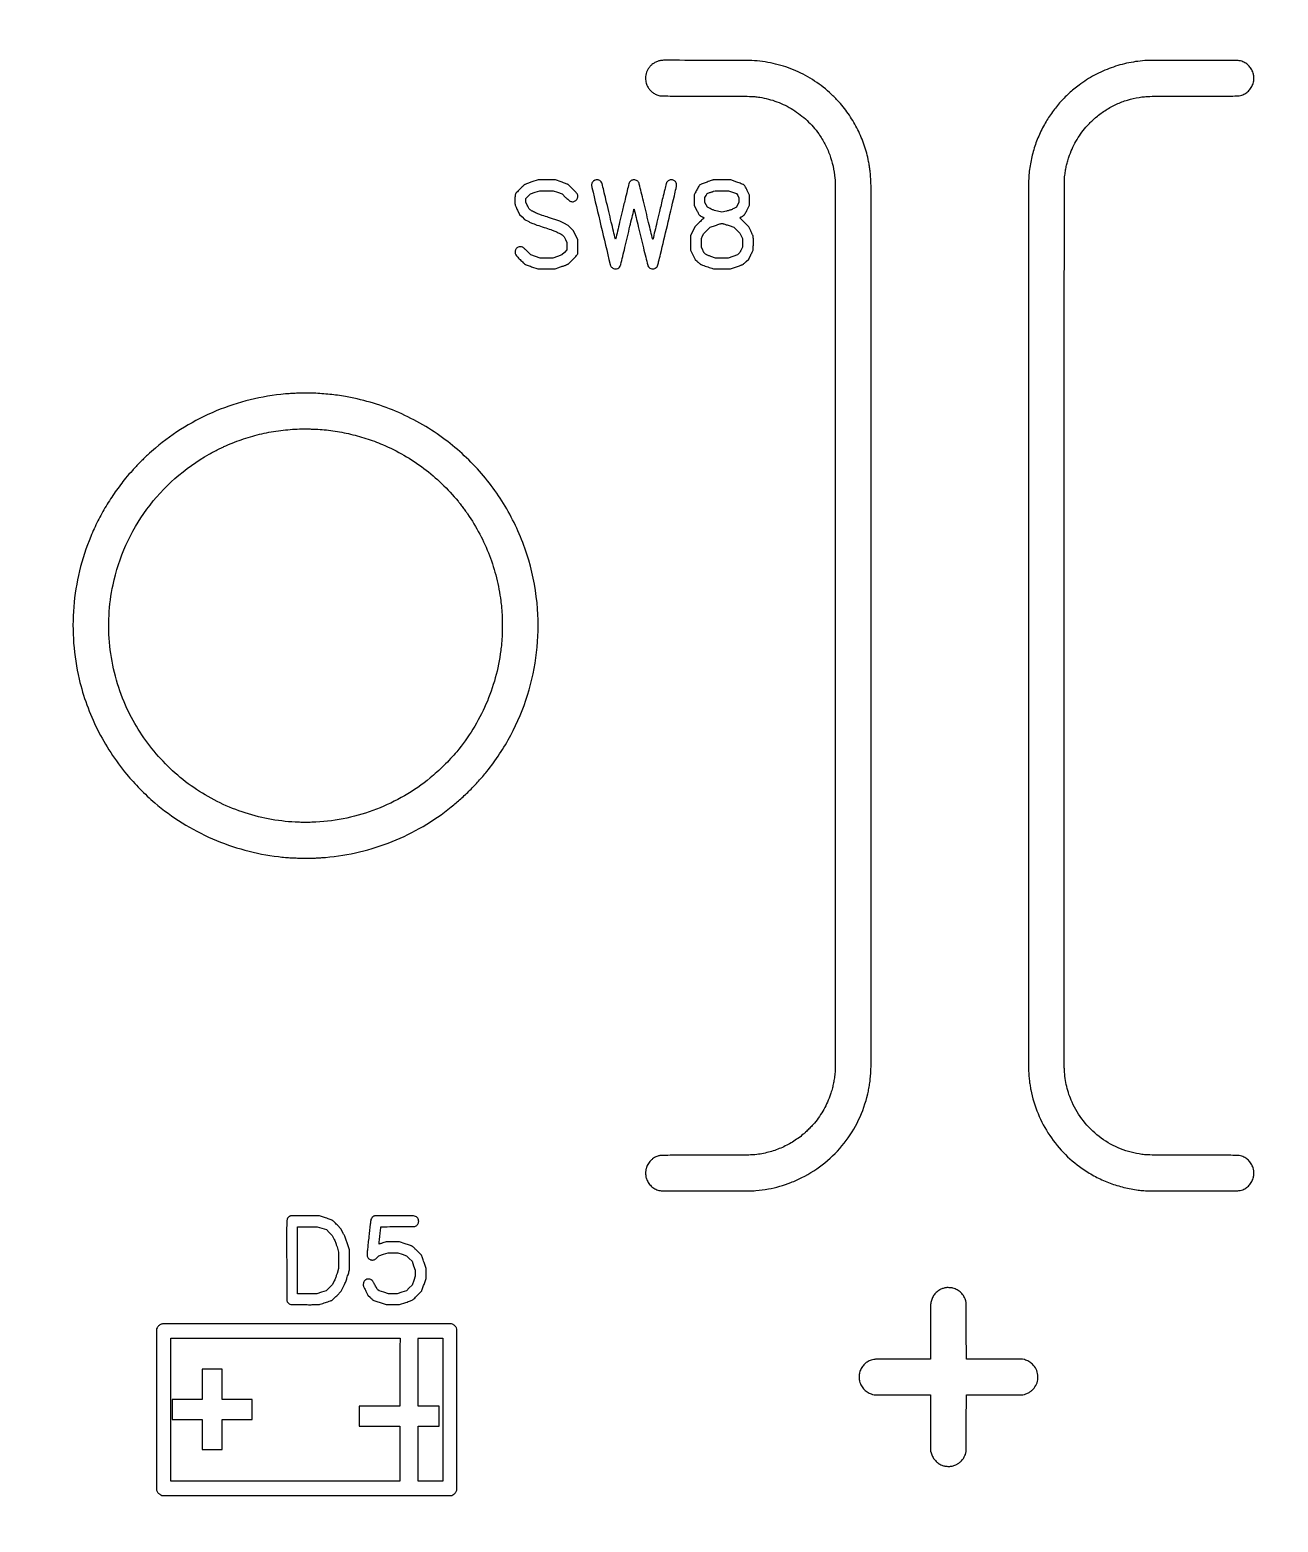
# Model space of a CAD drawing. Extents: x 949 to 24658, y 948 to 49051.
# Drawn here: x 11287 to 18150, y 18889 to 27095 of the extents above; entities that cross this region are included whole.
import ezdxf

# ---------------------------------------------------------------- set-up
doc = ezdxf.new("R2010")
doc.units = 0

msp = doc.modelspace()

# ---------------------------------------------------------------- linework, layer by layer
msp.add_lwpolyline([(24557.45501, 40846.15625, -0.000005), (24557.576589, 33590.111823, -0.000003), (24557.572356, 24977, -0.000002), (24557.441941, 13479.946311, -0.000011), (24557.197838, 7129.844974)], format="xyb")
for points in [[(14759, 26926.298843, 0.055818), (14741.818538, 26922.457205, 0.041246), (14723.969284, 26914.615616, 0.041358), (14707.711097, 26903.985733, 0.057349), (14695.298321, 26891.796892, 0.037245), (14685.081952, 26877.03763, 0.046381), (14678.004662, 26861.938821, 0.046917), (14673.887917, 26845.940639, 0.039545), (14672.506383, 26828.5, 0.029535), (14673.325516, 26814.64509, 0.036864), (14675.781836, 26801.996009, 0.03739), (14680.03163, 26789.991296, 0.031881), (14686.219643, 26778.068259, 0.048492), (14698.11111, 26762.076003, 0.053701), (14712.496255, 26749.274552, 0.050942), (14729.949388, 26739.325181, 0.037139), (14751, 26731.829628, 0.06492), (14756.048625, 26731.127581, 0.000323), (14807.435113, 26730.723373, 0.000984), (14880.34105, 26730.340538, 0.000206), (15008, 26729.974147, -0.000176), (15192.379627, 26729.456169, -0.004351), (15243.295705, 26728.852113, -0.015862), (15272.534889, 26727.321897, -0.018383), (15300.203962, 26723.963979, -0.050076), (15394.618773, 26699.090075, -0.049694), (15482.46281, 26655.898233, -0.049681), (15560.078883, 26596.210081, -0.049994), (15624.214353, 26522.5, -0.033103), (15658.277959, 26466.936536, -0.033535), (15684.544631, 26407.59917, -0.033194), (15702.859261, 26344.697592, -0.031041), (15713.196441, 26278.5, -0.023213), (15714.634712, 26247.542497, -0.000002), (15714.646446, 23816.444751, -0.000002), (15714.640764, 21383.783386, -0.025879), (15713.201619, 21356, -0.011461), (15709.275759, 21325.111393, -0.014829), (15704.189634, 21297.000605, -0.015241), (15697.578182, 21269.881545, -0.013372), (15689.062905, 21241.993849, -0.022839), (15672.634837, 21199.482628, -0.023671), (15652.571062, 21159.16571, -0.023491), (15628.629276, 21120.642739, -0.021754), (15600.594947, 21083.5, -0.017589), (15588.945214, 21070.35656, -0.005634), (15570.746303, 21051.650835, -0.005576), (15552.199981, 21033.423975, -0.01876), (15539.5, 21022.103214, -0.034645), (15479.656735, 20979.266144, -0.037638), (15416.058264, 20946.417255, -0.037319), (15347.758688, 20923.257746, -0.032973), (15273.888409, 20909.327101, -0.025387), (15258.717537, 20908.267864, -0.002549), (15222.417125, 20907.765178, -0.001457), (15158.911694, 20907.394494, -0.000147), (15007.5, 20906.99614, 0.000206), (14879.989506, 20906.645443, 0.000988), (14807.267674, 20906.271746, 0.000326), (14756.05199, 20905.873962, 0.064988), (14751, 20905.17123, 0.02336), (14735.019574, 20899.968984, 0.038), (14722.099605, 20893.927586, 0.040489), (14710.828848, 20886.310915, 0.031559), (14699.890797, 20876.357055, 0.030707), (14691.501177, 20866.556325, 0.034744), (14684.747168, 20856.182518, 0.034228), (14679.415599, 20844.834998, 0.028242), (14675.281391, 20832.118885, 0.013821), (14673.955979, 20826.463991, 0.023901), (14673.211571, 20821.693391, 0.019962), (14672.850735, 20816.322227, 0.00679), (14672.744503, 20808.5, 0.021437), (14673.234143, 20797.084746, 0.030576), (14674.718329, 20787.051873, 0.03146), (14677.37251, 20777.495051, 0.024758), (14681.391779, 20767.527857, 0.063327), (14694.527918, 20746.54262, 0.06263), (14712.541724, 20729.424216, 0.062661), (14734.224248, 20717.305542, 0.063503), (14758.13549, 20711.004348, 0.031649), (14766.401869, 20710.445083, 0.000355), (14822.181308, 20710.246257, 0.000841), (14897.827242, 20710.157604, 0.000247), (15014, 20710.274159, 0.000164), (15158.300819, 20710.537523, 0.001376), (15223.501525, 20710.8574, 0.002377), (15261.581001, 20711.330107, 0.019391), (15278.959714, 20712.303376, 0.020401), (15347.374852, 20721.632092, 0.024644), (15410.553634, 20736.131589, 0.025014), (15471.198072, 20756.558047, 0.022225), (15532, 20783.663053, 0.055057), (15658.528937, 20865.443137, 0.055125), (15764.102057, 20972.834416, 0.055049), (15843.77868, 21100.847192, 0.054612), (15893.860872, 21243.5, 0.011692), (15900.307595, 21274.484503, 0.011943), (15905.247959, 21305.518507, 0.011725), (15908.77443, 21337.292756, 0.010395), (15910.979146, 21370.5, 0.011375), (15911.999293, 21415.31908, 0.000002), (15912.009113, 23815.79815, 0.000002), (15911.999293, 26214.929649, 0.010711), (15910.97974, 26262.5, 0.008143), (15909.268473, 26291.40434, 0.009865), (15906.688238, 26318.440057, 0.010156), (15903.122087, 26344.658084, 0.009718), (15898.448843, 26371.099049, 0.033461), (15874.648195, 26460.113363, 0.033468), (15839.187702, 26545.150186, 0.033425), (15792.64732, 26624.798351, 0.033179), (15735.804102, 26697.742387, 0.011129), (15725.870474, 26708.393353, 0.003443), (15710.456006, 26723.984315, 0.003525), (15694.634164, 26739.547436, 0.009252), (15683, 26750.420647, 0.042855), (15589.474493, 26821.142318, 0.042951), (15485.329144, 26874.824536, 0.042811), (15373.211259, 26910.062324, 0.041993), (15256, 26925.984044, 0.01253), (15230.314299, 26926.652463, 0.000081), (15003.821891, 26926.832806, 0.000038), (14771.278086, 26926.962338, 0.02724)], [(17429.5, 26925.900835, 0.036248), (17329.477432, 26913.133137, 0.036642), (17232.719281, 26886.075461, 0.036614), (17140.8787, 26845.158577, 0.036072), (17055.505301, 26791.105456, 0.027096), (16999.824763, 26745.082846, 0.026285), (16948.849525, 26692.863142, 0.026233), (16903.538789, 26635.473911, 0.026725), (16864.788973, 26574, 0.028947), (16829.617092, 26501.396001, 0.029669), (16803.392762, 26425.801991, 0.029531), (16786.203697, 26347.297525, 0.028101), (16778.020315, 26266, 0.011032), (16777.006036, 26220.051837, 0.000002), (16776.996294, 23820.597669, 0.000002), (16777.00627, 21421.810789, 0.010711), (16778.02026, 21374.5, 0.008143), (16779.731527, 21345.59566, 0.009865), (16782.311762, 21318.559943, 0.010156), (16785.877913, 21292.341916, 0.009718), (16790.551157, 21265.900951, 0.049481), (16829.879937, 21135.655181, 0.04962), (16894.004814, 21015.80646, 0.049532), (16980.608451, 20910.75399, 0.048953), (17086.5, 20824.323582, 0.02956), (17153.939564, 20785.024894, 0.028472), (17226.37765, 20753.404106, 0.028315), (17302.348332, 20730.066194, 0.02846), (17380.339947, 20715.509124, 0.015349), (17411.550735, 20712.474497, 0.0124), (17445.19619, 20711.079743, 0.00394), (17502.506275, 20710.578142, 0.000218), (17681.5, 20710.5, 0.00016), (17861.45026, 20710.557752, 0.004221), (17909.733725, 20710.996381, 0.015434), (17934.363773, 20712.189216, 0.059187), (17949.388212, 20715.195633, 0.064662), (17971.691373, 20725.828592, 0.063836), (17990.647193, 20741.844018, 0.06311), (18005.124357, 20762.307001, 0.060707), (18014.270705, 20786, 0.017473), (18015.329196, 20790.91298, 0.020562), (18015.975205, 20795.628635, 0.016778), (18016.311964, 20801.099701, 0.006981), (18016.415287, 20808.5, 0.006981), (18016.311964, 20815.900299, 0.016778), (18015.975205, 20821.371365, 0.020562), (18015.329196, 20826.08702, 0.017473), (18014.270705, 20831, 0.060384), (18005.249477, 20854.413763, 0.061831), (17990.951217, 20874.78922, 0.0627), (17972.310928, 20890.816396, 0.065345), (17950.529032, 20901.457341, 0.057347), (17935.393449, 20904.673078, 0.018533), (17912.481396, 20905.997003, 0.004452), (17867.197332, 20906.529256, 0.000139), (17682, 20907.005257, -0.000193), (17496.107131, 20907.502879, -0.004802), (17444.946801, 20908.150899, -0.017327), (17415.13675, 20909.849527, -0.018192), (17386, 20913.59809, -0.061851), (17269.73978, 20948.023001, -0.061572), (17165.236301, 21009.874192, -0.061704), (17079.12785, 21095.16907, -0.062611), (17016.930484, 21198.5, -0.022251), (17000.155496, 21241.459198, -0.023904), (16987.712519, 21284.733523, -0.023743), (16979.391906, 21329.26756, -0.021349), (16974.960701, 21376, -0.012877), (16974.407004, 21397.215107, -0.000009), (16974.222902, 21968.156231, -0.000084), (16974.121762, 22705.317906, -0.000025), (16974.211744, 23834.5, -0.000012), (16974.447741, 25372.500853, -0.000169), (16974.73384, 25928.300487, -0.000054), (16975.058802, 26266.801741, -0.030179), (16976.300682, 26287, -0.008978), (16980.622413, 26317.733771, -0.014466), (16985.526719, 26343.712187, -0.015235), (16991.718293, 26368.373044, -0.011573), (16999.945107, 26395.006151, -0.024069), (17017.176309, 26439.317585, -0.024615), (17038.472745, 26481.427829, -0.024464), (17063.940437, 26521.481015, -0.023133), (17093.649353, 26559.639182, -0.014723), (17105.138186, 26572.291495, -0.006612), (17120.928244, 26588.255903, -0.006613), (17137.142547, 26603.8044, -0.014647), (17150, 26615.125028, -0.031736), (17203.765074, 26654.258277, -0.033882), (17260.922197, 26685.334332, -0.033957), (17321.63256, 26708.349893, -0.032172), (17386, 26723.431638, -0.018543), (17414.56245, 26727.129573, -0.017384), (17443.942752, 26728.803271, -0.004745), (17494.613276, 26729.444284, -0.000185), (17681, 26729.964068, 0.000139), (17866.887536, 26730.465109, 0.00443), (17912.373331, 26731.003404, 0.018407), (17935.380469, 26732.327861, 0.057464), (17950.529032, 26735.542659, 0.065345), (17972.310928, 26746.183604, 0.0627), (17990.951217, 26762.21078, 0.061831), (18005.249477, 26782.586237, 0.060384), (18014.270705, 26806, 0.017473), (18015.329196, 26810.91298, 0.020562), (18015.975205, 26815.628635, 0.016778), (18016.311964, 26821.099701, 0.006981), (18016.415287, 26828.5, 0.006981), (18016.311964, 26835.900299, 0.016778), (18015.975205, 26841.371365, 0.020562), (18015.329196, 26846.08702, 0.017473), (18014.270705, 26851, 0.060384), (18005.249477, 26874.413763, 0.061831), (17990.951217, 26894.78922, 0.0627), (17972.310928, 26910.816396, 0.065345), (17950.529032, 26921.457341, 0.056597), (17935.492053, 26924.675654, 0.019545), (17913.2787, 26925.980822, 0.004622), (17869.472137, 26926.434715, 0.000142), (17689, 26926.585048, 0.000315), (17594.210604, 26926.577212, 0.000481), (17511.915625, 26926.439357, 0.000166), (17440.829892, 26926.228344, 0.0128)], [(14046.237889, 26258.11075, 0.002099), (14028.270331, 26251.933296, 0.008344), (14017.322115, 26247.911576, 0.012336), (14010.172074, 26244.944088, 0.054523), (14006.237889, 26242.654786, 0.029224), (14003.375599, 26240.27131, 0.002817), (13996.804092, 26234.044881, 0.003575), (13989.058621, 26226.515882, 0.002817), (13980.776041, 26218.256231, 0.006968), (13963.096806, 26199.922069, 0.077202), (13957.372299, 26191.539833, 0.094925), (13954.976536, 26182.37916, 0.012876), (13954.164359, 26162.46677, 0.004181), (13954.101581, 26153.030701, 0.005526), (13954.211273, 26144.435261, 0.005019), (13954.451652, 26137.336999, 0.034741), (13954.845239, 26133.879357, 0.048316), (13955.89217, 26130.229656, 0.007819), (13958.71395, 26123.395027, 0.007556), (13962.648666, 26114.638182, 0.004018), (13967.769588, 26103.912587), (13979.66719, 26079.5), (13993.083595, 26065.571424), (14006.5, 26051.642848), (14030.5, 26039.932473, 0.007111), (14046.659035, 26032.330555, 0.016426), (14059.0538, 26027.197142, 0.009065), (14075.421921, 26021.376267, 0.000951), (14114, 26008.521484, -0.000951), (14151.308025, 25996.089905, -0.008221), (14167.835733, 25990.243685, -0.01624), (14179.482667, 25985.471045, -0.010854), (14192.5, 25979.293512, -0.013766), (14208.918008, 25970.487179, -0.059802), (14217.766365, 25963.908542, -0.066778), (14224.328062, 25955.771922, -0.01983), (14232.084801, 25941.761761), (14240, 25926.023522), (14240, 25905.248364), (14240, 25884.473206), (14226.25, 25870.827755), (14212.5, 25857.182304), (14187.570794, 25848.591152), (14162.641589, 25840), (14127.570794, 25839.994288), (14092.5, 25839.988576), (14066.835621, 25848.580496), (14041.171242, 25857.172416), (14021.119434, 25877.501708, 0.002352), (14009.350429, 25889.321848, 0.016524), (14003.40428, 25894.859222, 0.034539), (13999.257841, 25897.996475, 0.054491), (13995.283813, 25900.014122, 0.077778), (13986.525576, 25901.841334, 0.068311), (13977.21022, 25901.03847, 0.070144), (13968.691171, 25897.808087, 0.09178), (13962.257443, 25892.54605, 0.045154), (13959.071259, 25888.006209, 0.042792), (13956.685444, 25882.887692, 0.042763), (13955.204492, 25877.434247, 0.044954), (13954.705882, 25871.899627, 0.068752), (13955.785318, 25864.086544, 0.081561), (13958.937287, 25857.344849, 0.038188), (13965.855485, 25848.727162, 0.004742), (13982.470492, 25831.325013, 0.002744), (13991.352968, 25822.296313, 0.003864), (13999.379713, 25814.350278, 0.002284), (14006.219471, 25807.743824, 0.052525), (14008.366865, 25806.082282, 0.047818), (14010.843799, 25804.861219, 0.001743), (14020.686034, 25801.16824, 0.003174), (14032.377621, 25796.912026, 0.00222), (14045.606272, 25792.257269), (14079.5, 25780.5), (14127, 25780.5), (14174.5, 25780.5), (14195.5, 25787.832386, -0.000154), (14204.4925, 25790.969117, -0.000124), (14214.15, 25794.331793, -0.000125), (14223.063742, 25797.430508, -0.000324), (14229.5, 25799.661486, 0.007328), (14234.733707, 25801.558158, 0.00823), (14239.709375, 25803.53853, 0.00765), (14243.884448, 25805.355882, 0.043209), (14246, 25806.545396, 0.047087), (14253.206212, 25812.525556, 0.002824), (14273.025417, 25832.625798, 0.0021), (14293.116688, 25853.407354, 0.070449), (14297.140186, 25859), (14299.5, 25863.5), (14299.5, 25902.612232), (14299.5, 25941.724465), (14287.5, 25965.594703), (14275.5, 25989.464942), (14261.133906, 26004.168153), (14246.767811, 26018.871364), (14223.633906, 26030.785663), (14200.5, 26042.699963), (14139.5, 26063.007523, -0.001131), (14104.742536, 26074.666085, -0.006128), (14085.972455, 26081.266728, -0.010963), (14072.985901, 26086.338609, -0.013122), (14061, 26091.698394, -0.00461), (14050.854876, 26096.673898, -0.022307), (14045.253855, 26099.80535, -0.033595), (14041.08695, 26102.789989, -0.021116), (14036.624875, 26106.790853, -0.019937), (14032.505556, 26111.144511, -0.037094), (14029.590767, 26115.029073, -0.025128), (14026.634068, 26120.201133, -0.004904), (14021.874875, 26129.824561), (14014, 26146.149123), (14014, 26156.338455), (14014, 26166.527787), (14027.25, 26179.730595), (14040.5, 26192.933403), (14065.926325, 26201.466701), (14091.35265, 26210), (14127.456022, 26210), (14163.559395, 26210), (14188.529697, 26201.409993), (14213.5, 26192.819985), (14233, 26173.606468, 0.005944), (14247.844776, 26159.323565, 0.044561), (14255.5192, 26153.303689, 0.086052), (14261.951757, 26150.550484, 0.055875), (14270, 26149.571021, 0.063443), (14278.571126, 26150.580596, 0.077095), (14286.018288, 26153.710344, 0.076322), (14292.223193, 26158.980131, 0.060636), (14297.143696, 26166.277804, 0.062824), (14298.929155, 26171.220712, 0.039998), (14299.790947, 26177.283651, 0.039389), (14299.681315, 26183.54929, 0.052687), (14298.544095, 26189.116234, 0.069606), (14296.664563, 26193.049526, 0.035148), (14293.310322, 26197.416063, 0.014906), (14287.015189, 26204.104612, 0.001667), (14272.187502, 26218.84793, 0.003603), (14262.415087, 26228.362036, 0.005114), (14253.577866, 26236.670577, 0.0032), (14246.069682, 26243.498006, 0.065042), (14243.540557, 26245.23439, 0.028016), (14240.740573, 26246.470462, 0.001439), (14231.458797, 26249.930607, 0.002287), (14220.38847, 26253.963798, 0.001657), (14208.022354, 26258.358892), (14176.5, 26269.444864), (14129, 26269.756904), (14081.5, 26270.068943)], [(14395.332455, 26268.210095, 0.019983), (14393.101056, 26267.310501, 0.014079), (14390.666464, 26266.130442, 0.014237), (14388.398224, 26264.867734, 0.028799), (14386.704786, 26263.723995, 0.074666), (14381.608195, 26258.469425, 0.056158), (14377.680071, 26251.428437, 0.056806), (14375.457959, 26243.792759, 0.082252), (14375.418905, 26236.781772, 0.018598), (14377.110407, 26228.251526, 0.000015), (14427.183814, 26017.225024, 0.000011), (14477.542282, 25805.045637, 0.026142), (14479.295482, 25799.068624, 0.076274), (14481.568461, 25794.805633, 0.034466), (14485.711782, 25789.994928, 0.03436), (14490.597856, 25785.690476, 0.060358), (14495.229889, 25782.958195, 0.107286), (14507.152265, 25780.558631, 0.101194), (14519.271466, 25783.228571, 0.101761), (14529.317603, 25790.421347, 0.109776), (14535.380439, 25800.818229, 0.018598), (14536.420768, 25804.547265, 0.000069), (14546.927227, 25848.48098, 0.000363), (14558.79044, 25898.277981, 0.000228), (14572.588098, 25956.5, -0.000277), (14586.327753, 26014.451786, -0.000459), (14598.000241, 26063.363789, -0.000018), (14608.589227, 26107.548831, -0.12027), (14608.949023, 26108.249069, -0.608807), (14609.310751, 26108.161708, -0.000032), (14620.213125, 26063.61431, -0.000801), (14632.23092, 26014.15259, -0.000478), (14646.383379, 25955.249069, 0.000584), (14660.633206, 25895.995747, 0.000931), (14672.967294, 25845.383538, 0.00017), (14683.958532, 25800.709753, 0.049905), (14685.225943, 25797.1417, 0.102358), (14691.925749, 25788.237259, 0.094202), (14701.796691, 25782.401909, 0.094094), (14713.130474, 25780.591322, 0.101834), (14724, 25783.161481, 0.016269), (14726.298677, 25784.322469, 0.013662), (14728.657405, 25785.696737, 0.013882), (14730.743606, 25787.071416, 0.036523), (14732.131593, 25788.201678, 0.124102), (14737.775646, 25797.057207, 0.016331), (14744.152556, 25818.597289, 0.005316), (14754.879658, 25861.586643, 0.000214), (14792.088188, 26018.048448, 0.000226), (14830.96523, 26182.167353, 0.007329), (14839.802755, 26222.15956, 0.029937), (14842.673506, 26242.101602, 0.13535), (14840.52011, 26253.548423, 0.066775), (14836.278453, 26259.905898, 0.068579), (14830.545224, 26264.855081, 0.066702), (14823.538811, 26268.170545, 0.057952), (14815.561205, 26269.729641, 0.075666), (14807.376254, 26269.124364, 0.070484), (14799.524591, 26266.118711, 0.070147), (14792.784466, 26261.033071, 0.073677), (14787.84365, 26254.358802, 0.061562), (14785.858209, 26249.196968, 0.000846), (14777.749226, 26216.420644, 0.001714), (14766.622184, 26170.436686, 0.00044), (14748.949314, 26096, -0.000242), (14734.987878, 26037.091978, -0.0004), (14723.138742, 25987.381056, -0.000015), (14712.388585, 25942.446075, -0.113946), (14712.060383, 25941.786572, -0.617703), (14711.730494, 25941.861922, -0.000028), (14700.952963, 25985.995409, -0.00074), (14689.073038, 26034.969407, -0.000441), (14675.072523, 26093.286572, 0.000394), (14660.976482, 26152.026155, 0.000622), (14648.783188, 26202.385567, 0.000136), (14638.003424, 26246.613572, 0.027393), (14636.692681, 26250.940889, 0.084434), (14632.465469, 26258.369373, 0.070664), (14625.783136, 26264.518664, 0.070151), (14617.600626, 26268.600378, 0.080836), (14609, 26270, 0.073624), (14601.083313, 26268.827936, 0.064819), (14593.465232, 26265.394601, 0.065399), (14587.041906, 26260.16313, 0.077839), (14582.624229, 26253.724247, 0.051045), (14580.858515, 26248.794924, 0.000462), (14571.4949, 26210.703666, 0.00135), (14559.761795, 26162.215935, 0.000529), (14543.831151, 26095.282129, -0.000474), (14529.866623, 26036.58016, -0.000795), (14518.007153, 25987.282882, -0.000031), (14507.245832, 25942.872916, -0.602652), (14506.88769, 25942.782129, -0.125328), (14506.530362, 25943.460238, -0.000018), (14495.783197, 25988.232875, -0.000458), (14483.939033, 26037.783449, -0.000277), (14469.995193, 26096.5, 0.000545), (14454.4192, 26161.933337, 0.00129), (14442.637395, 26210.633536, 0.000367), (14433.024281, 26249.80121, 0.056321), (14431.439596, 26254.09002, 0.096975), (14425.171632, 26262.169484, 0.086432), (14416.076344, 26267.686103, 0.085822), (14405.591263, 26269.828483, 0.09367)], [(15044, 26269.328632, -0.005415), (15042.840598, 26268.916517, -0.000044), (15033.634241, 26265.756855, -0.000159), (15023.070157, 26262.135992, -0.000102), (15010.818693, 26257.943909, 0.001857), (14988.132238, 26250.092222, 0.016568), (14978.291069, 26246.274745, 0.038867), (14972.543284, 26243.276045, 0.06188), (14968.244561, 26239.78441, 0.066185), (14964.418974, 26234.568798, 0.002738), (14953.38762, 26214.14342, 0.003236), (14942.745981, 26193.863831, 0.052094), (14939.934947, 26186.673608, 0.05603), (14939.491043, 26183.863024, 0.005078), (14939.245253, 26176.751186, 0.005891), (14939.129537, 26167.573735, 0.003103), (14939.190886, 26156.173608), (14939.5, 26129.5), (14952, 26105.14222, 0.003903), (14957.025186, 26095.535387, 0.005076), (14961.785267, 26086.820071, 0.00384), (14965.8974, 26079.600151, 0.045526), (14967.758357, 26076.973492, 0.048882), (14969.865304, 26074.947874, 0.021673), (14972.9973, 26072.68964, 0.017825), (14977.097002, 26070.200227, 0.009897), (14982.258357, 26067.445428, -0.000405), (14986.584745, 26065.240758, -0.000653), (14990.265794, 26063.355113, -0.000092), (14993.535311, 26061.674119, -0.045816), (14993.73158, 26061.549243, -0.450029), (14993.742149, 26061.391322, -0.000067), (14986.540684, 26054.098093, -0.001286), (14978.510431, 26046.009428, -0.00077), (14968.926736, 26036.435087), (14943.890312, 26011.5), (14931.695156, 25987.221258), (14919.5, 25962.942517), (14919.5, 25923.221258), (14919.5, 25883.5), (14932.15537, 25858), (14944.810739, 25832.5), (14957.65537, 25820.459589, 0.002754), (14962.797101, 25815.692723, 0.003445), (14967.622879, 25811.328776, 0.002784), (14971.716316, 25807.718758, 0.026599), (14973.550176, 25806.283782, 0.067532), (14978.254539, 25803.858946, 0.000987), (15007.825894, 25793.428672, 0.001895), (15036.035981, 25783.661016, 0.029578), (15045.880843, 25780.932135, 0.046548), (15049.626411, 25780.487209, 0.002718), (15061.134067, 25780.259691, 0.003645), (15076.031133, 25780.154792, 0.001764), (15095.091341, 25780.226799), (15139.5, 25780.551273), (15167, 25790.201959, 0.000009), (15177.939468, 25794.041215, 0.000012), (15188.063106, 25797.59462, 0.000009), (15196.5565, 25800.576202, 0.000092), (15200.087169, 25801.816439, 0.024409), (15206.200756, 25804.306647, 0.047779), (15210.730408, 25806.967331, 0.029738), (15215.871478, 25811.176346, 0.004677), (15225.401584, 25820.141398), (15239.303169, 25833.466039), (15251.140177, 25857.70467, 0.003394), (15255.745916, 25867.300479, 0.004528), (15259.789984, 25876.079968, 0.003212), (15263.061519, 25883.481716, 0.04579), (15263.964147, 25886.22165, 0.047397), (15264.356773, 25889.178846, 0.002453), (15264.668369, 25898.801831, 0.003875), (15264.894337, 25910.263387, 0.002803), (15264.975554, 25923.039901, 0.001931), (15264.923132, 25939.897037, 0.007879), (15264.690364, 25950.136174, 0.012325), (15264.259627, 25956.949353, 0.041779), (15263.500926, 25961.335138, 0.03761), (15262.33015, 25964.753335, 0.004717), (15259.174874, 25971.922492, 0.005527), (15255.247726, 25980.371613, 0.004559), (15250.879025, 25989.295236), (15239.756199, 26011.5), (15214.898726, 26036.437294, -0.000756), (15205.383487, 26046.012017, -0.001264), (15197.410515, 26054.099935, -0.000065), (15190.259025, 26061.393202, -0.453001), (15190.270627, 26061.547105, -0.041875), (15190.462823, 26061.667914, -0.000112), (15193.223247, 26063.095336, -0.000692), (15196.341576, 26064.70148, -0.000432), (15200, 26066.575419, 0.029584), (15209.824623, 26072.353868, 0.074523), (15215.941294, 26077.934339, 0.046806), (15221.636307, 26086.460426, 0.006424), (15231.564032, 26105.413998), (15244.5, 26130.902214), (15244.5, 26158.488584), (15244.5, 26186.074953), (15233.5, 26207.705484, 0.004117), (15224.934657, 26224.210723, 0.018178), (15219.46135, 26233.697867, 0.031076), (15215.195975, 26239.650388, 0.070339), (15211.136583, 26243.405348, 0.056358), (15208.272737, 26244.945478, 0.003039), (15198.686786, 26248.715891, 0.004659), (15187.083672, 26253.07466, 0.003217), (15173.871548, 26257.801768), (15140.5, 26269.5), (15093, 26269.690091, 0.001098), (15074.683172, 26269.723175, 0.001747), (15059.0125, 26269.662325, 0.000351), (15045.217383, 26269.550873, 0.086106)], [(15150.040025, 26202.354666), (15172.580051, 26194.66742), (15178.790025, 26182.928221), (15185, 26171.189022), (15184.970322, 26158.344511), (15184.940644, 26145.5), (15178.220322, 26132.5), (15171.5, 26119.5), (15157.353578, 26111.970207, -0.008829), (15148.038686, 26107.221252, -0.030041), (15141.749892, 26104.608576, -0.020966), (15134.167708, 26102.331387, -0.002693), (15117.694322, 26098.22226), (15092.181487, 26092.004107), (15067.340744, 26098.021437, -0.003058), (15051.57456, 26101.942808, -0.020172), (15043.788314, 26104.268252, -0.026875), (15037.139985, 26106.956894, -0.007966), (15027.277528, 26111.769383), (15012.055057, 26119.5), (15005.527528, 26132.138015), (14999, 26144.77603), (14999, 26158.513879), (14999, 26172.251727), (15004.996279, 26183.493024), (15010.992558, 26194.734321), (15024.746279, 26199.380372, 0.001232), (15030.598376, 26201.373311, 0.001026), (15036.809844, 26203.519988, 0.001035), (15042.488397, 26205.50873, 0.002814), (15046.5, 26206.948438), (15054.5, 26209.870451), (15091, 26209.956182), (15127.5, 26210.041913)], [(15099.855655, 26028.525567, -0.014758), (15103.359971, 26027.498788, -0.001549), (15111.479474, 26024.829352, -0.001917), (15121.130911, 26021.581958, -0.001536), (15131.5, 26018.013189), (15157.5, 26008.975246), (15173.827596, 25992.737623), (15190.155192, 25976.5), (15197.577596, 25961.762496), (15205, 25947.024992), (15205, 25923.604577), (15205, 25900.184163), (15197.622288, 25884.842081, -0.005437), (15193.251903, 25876.001237, -0.02501), (15190.412507, 25871.042057, -0.036648), (15187.637016, 25867.339599, -0.022481), (15183.872288, 25863.390362), (15177.5, 25857.280723), (15152, 25848.620205), (15126.5, 25839.959687), (15091.628863, 25839.979843), (15056.757726, 25840), (15031.628863, 25848.65493, -0.002117), (15015.621212, 25854.244244, -0.021013), (15009.019841, 25856.897651, -0.044424), (15004.659738, 25859.353675, -0.028699), (15000.076094, 25862.90493, -0.022781), (14996.17513, 25866.628237, -0.045295), (14993.51577, 25869.966979, -0.029051), (14990.849642, 25874.580587, -0.004816), (14986.326094, 25883.796778), (14979, 25899.093555), (14979, 25923.560106), (14979, 25948.026656), (14985.9229, 25961.763328), (14992.845801, 25975.5), (15010.1729, 25992.630543), (15027.5, 26009.761087), (15056.5, 26019.307764, -0.001164), (15081.313534, 26027.412297, -0.025975), (15088.62369, 26029.368137, -0.077396), (15093.623874, 26029.64345, -0.039028)], [(12753.5, 25096.337306, 0.002205), (12737.387511, 25095.501998, 0.001948), (12720.602193, 25094.491948, 0.002016), (12704.960442, 25093.426197, 0.003935), (12692.5, 25092.428087, 0.038146), (12498.148106, 25060.254401, 0.038535), (12311.622449, 24998.991772, 0.038553), (12136.790652, 24909.866198, 0.038264), (11977.245746, 24794.757426, 0.012162), (11934.520661, 24756.843034, 0.010778), (11891.894685, 24715.36991, 0.01079), (11851.151323, 24672.155138, 0.012281), (11814.080546, 24629.011013, 0.017962), (11757.205687, 24554.09427, 0.018363), (11706.294054, 24475.825171, 0.018373), (11661.289497, 24394.075837, 0.018031), (11622.105468, 24308.736308, 0.039393), (11560.256434, 24119.337428, 0.039026), (11528.635012, 23921.987616, 0.039003), (11528.054867, 23722.008083, 0.039243), (11558.570788, 23524.78458, 0.028728), (11600.681867, 23383.355961, 0.029005), (11658.616388, 23248.152122, 0.028955), (11731.916673, 23120.342636, 0.028406), (11819.92293, 23001, 0.01175), (11854.543154, 22961.183224, 0.010007), (11892.862962, 22920.802038, 0.009911), (11933.203821, 22881.54747, 0.010843), (11973.899731, 22845.110034, 0.037758), (12124.372644, 22734.686921, 0.036621), (12291.244509, 22646.878539, 0.036537), (12469.531003, 22584.184934, 0.037186), (12654, 22548.562157, 0.005937), (12692.290901, 22544.544187, 0.00963), (12724.925311, 22542.143978, 0.009019), (12759.09777, 22540.909179, 0.004465), (12802.5, 22540.512044, 0.0024), (12838.515835, 22540.677021, 0.006854), (12863.564459, 22541.255435, 0.008078), (12886.208944, 22542.455578, 0.004621), (12913.5, 22544.59811, 0.036599), (13100.242574, 22574.878919, 0.037002), (13279.869424, 22632.000605, 0.037026), (13449.004768, 22714.931827, 0.036754), (13604.5, 22822.082975, 0.01381), (13656.5236, 22866.30026, 0.013315), (13706.680682, 22913.849018, 0.013283), (13754.356042, 22964.120772, 0.013573), (13798.941033, 23016.5, 0.04694), (13931.01142, 23216.233307, 0.046881), (14023.574073, 23437.178199, 0.046903), (14073.324448, 23671.400419, 0.047074), (14078.461315, 23910.5, 0.053299), (14029.853992, 24178.997265, 0.053458), (13925.612562, 24430.866533, 0.053478), (13770.385825, 24654.829195, 0.053415), (13571.136215, 24840.873833, 0.029141), (13447.760333, 24922.793636, 0.028881), (13315.334675, 24990.083435, 0.028906), (13176.152452, 25041.614345, 0.029311), (13032.597645, 25076.469358, 0.00821), (12989.733618, 25083.525985, 0.00861), (12947.334746, 25089.048621, 0.008507), (12904.293621, 25093.162534, 0.007606), (12859.5, 25095.99126, 0.009356), (12840.385587, 25096.548473, 0.001792), (12805.670757, 25096.786201, 0.001692), (12770.975801, 25096.782061, 0.010971)], [(12847, 24899.454958, -0.025274), (12941.58518, 24891.751624, -0.02237), (13038.89735, 24874.392037, -0.02216), (13135.258095, 24848.181518, -0.023508), (13227, 24813.974118, -0.029808), (13344.219869, 24755.3854, -0.030333), (13452.928023, 24683.579369, -0.030297), (13552.270055, 24599.056928, -0.029574), (13641.524751, 24502.5, -0.00746), (13653.12281, 24487.922738, -0.003412), (13667.844007, 24468.571014, -0.003421), (13682.42569, 24448.849107, -0.00681), (13693.649773, 24433, -0.029579), (13760.603917, 24322.168974, -0.029781), (13813.842426, 24204.458341, -0.029843), (13852.625174, 24081.499996, -0.02999), (13876.416954, 23955, -0.006607), (13880.387955, 23919.923131, -0.010133), (13882.808911, 23889.438213, -0.00959), (13884.073338, 23857.688205, -0.005156), (13884.477462, 23818.5, -0.005156), (13884.073338, 23779.311795, -0.00959), (13882.808911, 23747.561787, -0.010133), (13880.387955, 23717.076869, -0.006607), (13876.416954, 23682, -0.035838), (13846.298692, 23531.558645, -0.035424), (13794.92655, 23386.355038, -0.035431), (13723.581646, 23249.881578, -0.035879), (13633.949068, 23125.454049, -0.012677), (13600.732336, 23087.683826, -0.010887), (13563.951063, 23049.635497, -0.010927), (13525.715153, 23013.388437, -0.013098), (13488.127521, 22981.038027, -0.039226), (13347.360482, 22883.47953, -0.03963), (13193.552105, 22809.482065, -0.039619), (13029.955988, 22760.662988, -0.039162), (12860.067907, 22738.016958, -0.010144), (12836.982095, 22737.232944, -0.003362), (12803.09607, 22736.997889, -0.003353), (12769.249622, 22737.217682, -0.010339), (12746.376725, 22737.992825, -0.068437), (12454.069482, 22794.577563, -0.069011), (12188.789639, 22927.891822, -0.069061), (11969.959869, 23128.259715, -0.068707), (11813.515023, 23380.977506, -0.039538), (11757.621481, 23539.958995, -0.038852), (11727.044772, 23706.690414, -0.038866), (11722.636933, 23876.087251, -0.03963), (11744.610821, 24043, -0.052724), (11815.800003, 24261.128088, -0.053259), (11930.855513, 24458.747291, -0.053199), (12085.197812, 24627.797212, -0.052372), (12272.5, 24761.485849, -0.009149), (12291.100371, 24771.573853, -0.003368), (12317.698799, 24785.149269, -0.003378), (12344.535097, 24798.392761, -0.008889), (12364, 24807.411689, -0.023943), (12462.221806, 24845.309688, -0.024126), (12563.370345, 24873.53464, -0.024199), (12666.463214, 24891.81474, -0.024439), (12770.5, 24899.970849, -0.0036), (12788.373661, 24900.367148, -0.005428), (12803.95065, 24900.431213, -0.004433), (12821.641811, 24900.155045, -0.001563)], [(12718.594357, 20572.363901, 0.039073), (12716.002487, 20571.335649, 0.035336), (12713.509042, 20569.886646, 0.030163), (12710.914888, 20567.884196, 0.01693), (12708.004479, 20565.164479, 0.138773), (12702.120235, 20554.635297, 0.049265), (12699.770106, 20537.381746, 0.009316), (12699.110707, 20501.344609, 0.000208), (12699.241194, 20327.965449, 0.000129), (12699.444454, 20185.575622, 0.001963), (12699.721692, 20136.177505, 0.001998), (12700.104439, 20107.900099, 0.119804), (12701.387015, 20103, 0.029564), (12704.347261, 20098.210323, 0.044795), (12707.509011, 20094.473466, 0.046209), (12711.207688, 20091.441352, 0.03421), (12715.783998, 20088.784904), (12722.455226, 20085.5), (12796.303171, 20085.213286, 0.001018), (12827.935253, 20085.154852, 0.002228), (12852.156538, 20085.267348, 0.001274), (12871.080646, 20085.487822, 0.042174), (12875.606498, 20085.935054, 0.029967), (12883.030585, 20087.773206, 0.001008), (12911.858717, 20096.83769, 0.000952), (12940.78095, 20106.056499, 0.032199), (12947.5, 20108.700081, 0.078938), (12949.439737, 20110.017949, 0.002346), (12956.592513, 20116.802874, 0.004626), (12964.926314, 20124.931817, 0.00317), (12974.240468, 20134.304782), (12997.980937, 20158.5), (13009.99148, 20181.713003, 0.004932), (13017.444024, 20196.47158, 0.017498), (13021.793719, 20206.140179, 0.014694), (13025.81708, 20216.882099, 0.002733), (13032.516164, 20236.861312, 0.002105), (13036.618513, 20249.500567, 0.002777), (13040.245399, 20261.058067, 0.002007), (13043.191524, 20270.770551, 0.026932), (13044.063914, 20274.38792, 0.040418), (13044.514423, 20278.789177, 0.002295), (13044.741674, 20292.460057, 0.003086), (13044.845878, 20310.244539, 0.00145), (13044.772011, 20333.239611), (13044.4465, 20386.5), (13033.627138, 20419.5, 0.002686), (13026.785405, 20439.995244, 0.013818), (13022.621034, 20451.222106, 0.016455), (13018.158574, 20461.330236, 0.004869), (13010.67322, 20476.5), (12998.538664, 20500.5), (12976.214, 20523.434158, 0.00186), (12967.429228, 20532.391847, 0.002604), (12959.508773, 20540.325258, 0.001557), (12952.782848, 20546.950988, 0.034543), (12950.694668, 20548.730364, 0.068913), (12948.191194, 20550.094951, 0.002929), (12938.718603, 20553.612848, 0.004828), (12927.130534, 20557.712987, 0.003026), (12913.5, 20562.296206), (12879.5, 20573.5), (12801.5, 20573.689545, 0.000569), (12757.688825, 20573.746111, 0.004035), (12736.422085, 20573.577716, 0.005842), (12723.616759, 20573.223262, 0.065145)], [(12892.5, 20505.945548), (12917.5, 20497.896383), (12933.232671, 20481.698191), (12948.965341, 20465.5), (12957.940421, 20447.88932, -0.008216), (12963.144221, 20437.249977, -0.015535), (12966.927123, 20428.483928, -0.012428), (12970.658608, 20418.308043, -0.003522), (12975.957751, 20402.294546), (12985, 20374.310452), (12985, 20329.492472), (12985, 20284.674492), (12975.952614, 20256.79959, -0.003455), (12970.586686, 20240.648113, -0.013047), (12966.895359, 20230.652361, -0.01638), (12963.125902, 20222.041025, -0.008051), (12957.799125, 20211.329058), (12948.693023, 20193.733429), (12932.952127, 20177.616714), (12917.211232, 20161.5), (12891.355616, 20153.247886), (12865.5, 20144.995772), (12812.25, 20144.997886), (12759, 20145), (12759, 20329.5), (12759, 20514), (12813.25, 20513.997357), (12867.5, 20513.994714)], [(13179.460392, 20571.956491, 0.033779), (13177.216827, 20570.914272, 0.018731), (13174.626436, 20569.361984, 0.018608), (13172.109539, 20567.585829, 0.028434), (13170.081269, 20565.847397, 0.09595), (13164.714129, 20558.233667, 0.061673), (13161.516167, 20547.878016, 0.016305), (13158.644045, 20528.032394, 0.000724), (13151.042812, 20459, 0.000661), (13147.191642, 20423.111052, 0.001002), (13143.946219, 20391.888266, 0.000364), (13141.223005, 20364.974262, 0.025175), (13140.996552, 20360.428139, 0.064341), (13142.107775, 20351.866779, 0.074189), (13145.354284, 20344.308188, 0.074615), (13150.646802, 20338.059614, 0.066116), (13157.749911, 20333.333928, 0.021156), (13160.968695, 20331.924564, 0.039391), (13163.694756, 20331.106134, 0.037305), (13166.612779, 20330.699844, 0.016993), (13170.46435, 20330.585087, 0.046888), (13177.460379, 20331.272229, 0.073064), (13183.165768, 20333.274279, 0.055961), (13189.044487, 20337.254449, 0.017402), (13196.920079, 20344.471041), (13206.53878, 20353.92123), (13231.472759, 20362.460615), (13256.406737, 20371), (13282.953369, 20370.981428), (13309.5, 20370.962856), (13333.805498, 20362.547197), (13358.110996, 20354.131538), (13373.452073, 20339.315769), (13388.79315, 20324.5), (13397.412136, 20299.5), (13406.031122, 20274.5), (13406.016057, 20258), (13406.000993, 20241.5), (13397.750497, 20217.261031), (13389.5, 20193.022061), (13373.5, 20177.155021), (13357.5, 20161.287981), (13332.362963, 20153.14399), (13307.225925, 20145), (13282.964383, 20145), (13258.70284, 20145), (13233.10142, 20153.15422), (13207.5, 20161.30844), (13201.195592, 20167.40422, -0.026639), (13197.370769, 20171.518487, -0.032551), (13194.273468, 20175.761066, -0.019644), (13190.754389, 20181.819159, -0.003791), (13184.905412, 20193.070901, 0.004219), (13180.863993, 20200.829171, 0.005285), (13176.979283, 20207.952772, 0.004295), (13173.609779, 20213.859495, 0.040616), (13171.94542, 20216.250048, 0.043395), (13170.374151, 20217.850779, 0.018955), (13168.039688, 20219.700434, 0.018591), (13165.396697, 20221.489117, 0.023597), (13162.825877, 20222.929146, 0.124898), (13148.182424, 20226.125437, 0.128968), (13133.981802, 20221.885874, 0.129784), (13123.752676, 20211.25259, 0.127288), (13120.009769, 20196.875727, 0.041942), (13120.512268, 20190.788242, 0.051669), (13122.028073, 20185.299303, 0.023392), (13125.465706, 20177.590371, 0.00246), (13134.426652, 20160), (13146.028455, 20137.5), (13159.264228, 20124.225004, 0.007175), (13164.641075, 20118.9848, 0.008912), (13169.796424, 20114.274142, 0.007685), (13174.233757, 20110.481964, 0.061179), (13176.5, 20109.030692, 0.027729), (13179.320791, 20107.864797, 0.001312), (13189.01875, 20104.501005, 0.002154), (13200.567227, 20100.584819, 0.001547), (13213.5, 20096.305688), (13246.5, 20085.5), (13283, 20085.5), (13319.5, 20085.5), (13353.5, 20096.878118, 0.002841), (13368.072969, 20101.847222, 0.005633), (13379.560133, 20105.98273, 0.004725), (13388.346312, 20109.353026, 0.058307), (13391.5, 20111.044134, 0.043871), (13398.271126, 20116.70559, 0.00237), (13417.944886, 20136.513892, 0.001546), (13438.120265, 20157.147993, 0.076032), (13441.43895, 20161.80356, 0.028056), (13442.480814, 20164.191384, 0.001032), (13445.893807, 20173.447529, 0.001878), (13449.867231, 20184.419907, 0.001318), (13454.262398, 20196.80356), (13465.418042, 20228.5), (13465.765735, 20256.061919), (13466.113428, 20283.623838), (13454.632282, 20317.73646, 0.001084), (13450.143845, 20330.977427, 0.001627), (13446.164133, 20342.511603, 0.00065), (13442.704812, 20352.391413, 0.036629), (13441.927, 20354.174541, 0.051365), (13439.872437, 20357.261821, 0.017385), (13436.289905, 20361.308815, 0.007477), (13429.782228, 20367.962361, 0.000789), (13414.333192, 20383.243968, 0.003017), (13403.497809, 20393.799971, 0.009791), (13396.13358, 20400.61553, 0.013041), (13390.852112, 20405.073643, 0.064717), (13387.537335, 20407.08651, 0.017872), (13384.324603, 20408.372445, 0.001143), (13374.794382, 20411.772693, 0.001673), (13363.411935, 20415.761684, 0.001244), (13350.819101, 20420.092542), (13318.84504, 20431), (13282.842037, 20431), (13246.839035, 20431), (13227.381692, 20424.371158, -0.002768), (13219.887373, 20421.864164, -0.004514), (13213.4993, 20419.830183, -0.000912), (13207.888292, 20418.110454, -0.277021), (13207.445562, 20418.221104, -0.224206), (13207.278611, 20418.68672, -0.000161), (13208.580304, 20432.042389, -0.001762), (13210.092817, 20446.966653, -0.001071), (13211.980854, 20464.599946, 0.000375), (13213.903039, 20482.319272, 0.000592), (13215.522791, 20497.525007, 0.000131), (13216.926019, 20510.881506, 0.025743), (13216.997466, 20512.229864, -0.40295), (13218.102004, 20513.374531, -0.003896), (13230.693321, 20513.744213, -0.004321), (13252.306546, 20514.023415, -0.000341), (13309.75, 20514.229864, 0.000306), (13370.823276, 20514.445149, 0.005069), (13391.174985, 20514.735686, 0.012934), (13401.952615, 20515.278023, 0.089543), (13407.050805, 20516.605656, 0.067827), (13414.384377, 20521.293957, 0.069934), (13420.109102, 20527.730968, 0.07138), (13423.749771, 20535.370086, 0.075667), (13424.999211, 20543.571861, 0.039553), (13424.495183, 20549.943886, 0.058927), (13422.97437, 20555.319204, 0.058825), (13420.239211, 20560.198118, 0.039253), (13416.074104, 20565.074104, 0.09953), (13407.677303, 20570.659707, 0.07938), (13397.066102, 20573.145991, 0.017511), (13376.613917, 20573.897114, 0.000543), (13292.571861, 20573.947894, 0.000285), (13223.507755, 20573.875196, 0.003995), (13198.664024, 20573.636353, 0.008527), (13185.157925, 20573.168069, 0.079072)], [(16321.166718, 20177.939079, 0.027772), (16313.775393, 20176.199178, 0.015283), (16304.946551, 20173.300017, 0.015278), (16296.293881, 20169.860101, 0.027262), (16289.444797, 20166.437144, 0.058791), (16270.604821, 20152.543612, 0.060173), (16255.682542, 20134.745369, 0.059824), (16245.360145, 20113.8069, 0.056928), (16240.068991, 20090.665619, 0.025344), (16239.563523, 20082.303168, 0.000723), (16239.268056, 20046.486381, 0.001227), (16239.062209, 19999.161548, 0.000474), (16239, 19933.539414), (16239, 19786), (16089.25, 19785.994105, 0.000408), (15981.559039, 19785.90193, 0.00713), (15946.552761, 19785.344152, 0.022714), (15927.485913, 19783.899693, 0.052453), (15913.5, 19780.686229, 0.059567), (15891.072389, 19769.862168, 0.063737), (15872.392335, 19754.257223, 0.063381), (15858.163419, 19734.366511, 0.057839), (15848.83537, 19710.931529, 0.044293), (15847.021092, 19700.654555, 0.021231), (15846.434578, 19687.258644, 0.021211), (15846.983593, 19673.912897, 0.046096), (15848.774118, 19663.824567, 0.029303), (15853.219618, 19650.690676, 0.033482), (15859.010321, 19638.760944, 0.034111), (15866.23386, 19627.902861, 0.032749), (15874.958125, 19617.969892, 0.032445), (15884.745936, 19609.389633, 0.03345), (15895.466021, 19602.242823, 0.032996), (15907.18368, 19596.507726, 0.029841), (15919.949661, 19592.141752), (15929.5, 19589.5), (16084.216958, 19589.228626), (16238.933915, 19588.957251), (16239.229239, 19434.728626), (16239.524563, 19280.5), (16242.263216, 19270.5, 0.049367), (16250.287831, 19249.560511, 0.05546), (16262.022325, 19231.469866, 0.056358), (16277.260714, 19216.635396, 0.053907), (16295.645816, 19205.321356, 0.021289), (16305.16306, 19201.28206, 0.031893), (16313.798736, 19198.657571, 0.030633), (16322.952076, 19197.086044, 0.017742), (16334.089612, 19196.268143, 0.017642), (16344.830671, 19196.240796, 0.029501), (16353.824396, 19197.068002, 0.030027), (16362.546721, 19198.933824, 0.019106), (16372.440066, 19202.0918, 0.043631), (16384.806609, 19207.829226, 0.032793), (16397.298686, 19216.142099, 0.032658), (16408.661157, 19226.067945, 0.041893), (16417.641081, 19236.648482, 0.028661), (16421.925951, 19243.442006, 0.015923), (16426.394093, 19252.161152, 0.015827), (16430.374957, 19261.318701, 0.024285), (16433.175899, 19269.5), (16435.487513, 19277.5), (16435.765005, 19433.225759), (16436.042497, 19588.951517), (16591.271248, 19589.236209), (16746.5, 19589.520901), (16755, 19591.857842, 0.024848), (16763.375294, 19594.61466, 0.016852), (16772.621832, 19598.539037, 0.016981), (16781.41074, 19602.99284, 0.029263), (16788.351518, 19607.358919, 0.030928), (16794.508663, 19612.356831, 0.015124), (16801.74156, 19619.425724, 0.015128), (16808.543483, 19626.929654, 0.030488), (16813.343439, 19633.30757, 0.087728), (16826.719645, 19664.151699, 0.085807), (16828.852052, 19697.959712, 0.085966), (16819.514108, 19730.468484, 0.088503), (16799.844902, 19757.572164, 0.029016), (16789.802215, 19766.177397, 0.034086), (16779.336208, 19773.068928, 0.033758), (16767.942453, 19778.526027, 0.027518), (16755.118885, 19782.834903), (16745.5, 19785.488085), (16590.771247, 19785.771264), (16436.042495, 19786.054442), (16435.738431, 19941.777221), (16435.434367, 20097.5), (16433.164903, 20105.5, 0.06295), (16422.839251, 20129.776526, 0.064826), (16406.878803, 20150.453839, 0.065314), (16386.275973, 20166.231018, 0.065581), (16362.328567, 20176.133671, 0.04036), (16353.988694, 20177.655176, 0.013987), (16341.778247, 20178.533454, 0.013963), (16329.549513, 20178.728016, 0.040934)], [(12013.5, 19978.592575, 0.054884), (12005.419301, 19975.616737, 0.054608), (11998.164737, 19970.95021, 0.054467), (11992.076447, 19964.811113, 0.054055), (11987.439618, 19957.487237), (11984.5, 19951.5), (11984.5, 19507.978982), (11984.5, 19064.457964), (11987.74128, 19057.873981, 0.044329), (11991.205951, 19052.172745, 0.040002), (11995.731227, 19046.956914, 0.040024), (12001.026474, 19042.531033, 0.044505), (12006.781935, 19039.180056), (12012.5, 19036.5), (12810, 19036.5), (13607.5, 19036.5), (13613.121146, 19039.260506, 0.035684), (13619.157092, 19042.77953, 0.045891), (13624.105312, 19046.870879, 0.046046), (13628.211692, 19051.784301, 0.036295), (13631.727657, 19057.763466), (13635.5, 19065.396293), (13635.5, 19507.948147), (13635.5, 19950.5), (13632.250582, 19957.141748, 0.049154), (13628.460111, 19963.279533, 0.039251), (13623.271917, 19969.077794, 0.039726), (13617.329, 19973.913136, 0.055046), (13611.28458, 19977.165213), (13605.5, 19979.5), (12812, 19979.666552, 0.000061), (12402.355906, 19979.702185, 0.000327), (12178.484841, 19979.547611, 0.000043), (12019.4162, 19979.320088, 0.060494)], [(13322.625, 19897.875, 0.048496), (13322.368918, 19895.334974, 0.000055), (13322.183594, 19841.654687, 0.000517), (13322.045007, 19781.595751, 0.000318), (13322, 19710.875), (13322, 19527), (13209.491461, 19527), (13096.982922, 19527), (13097.241461, 19472.25), (13097.5, 19417.5), (13209.75, 19417.245691), (13322, 19416.991381), (13322, 19265.495691), (13322, 19114), (12692, 19114), (12062, 19114), (12062, 19507.5), (12062, 19901), (12692.625, 19901), (13323.25, 19901)], [(13557, 19507.5), (13557, 19114), (13489.5, 19114), (13422, 19114), (13422, 19265.5), (13422, 19417), (13480, 19417), (13538, 19417), (13538, 19472), (13538, 19527), (13480, 19527), (13422, 19527), (13421.986345, 19711.75, 0.000306), (13421.937715, 19782.746257, 0.0005), (13421.799577, 19842.890625, 0.000039), (13421.617281, 19896.894575, 0.064686), (13421.369714, 19898.75), (13420.766737, 19901), (13488.883369, 19901), (13557, 19901)]]:
    msp.add_lwpolyline(points, format="xyb", close=True)
msp.add_lwpolyline([(12234, 19647), (12234, 19564), (12151.5, 19564), (12069, 19564), (12069, 19509), (12069, 19454), (12151.5, 19454), (12234, 19454), (12234, 19371.5), (12234, 19289), (12289, 19289), (12344, 19289), (12344, 19371.494222), (12344, 19453.988444), (12426.75, 19454.244222), (12509.5, 19454.5), (12509.758536, 19509.24422), (12510.017073, 19563.988441), (12427.258536, 19564.24422), (12344.5, 19564.5), (12344.244222, 19647.25), (12343.988444, 19730), (12288.994222, 19730), (12234, 19730)], close=True)

doc.saveas('drawing.dxf')
